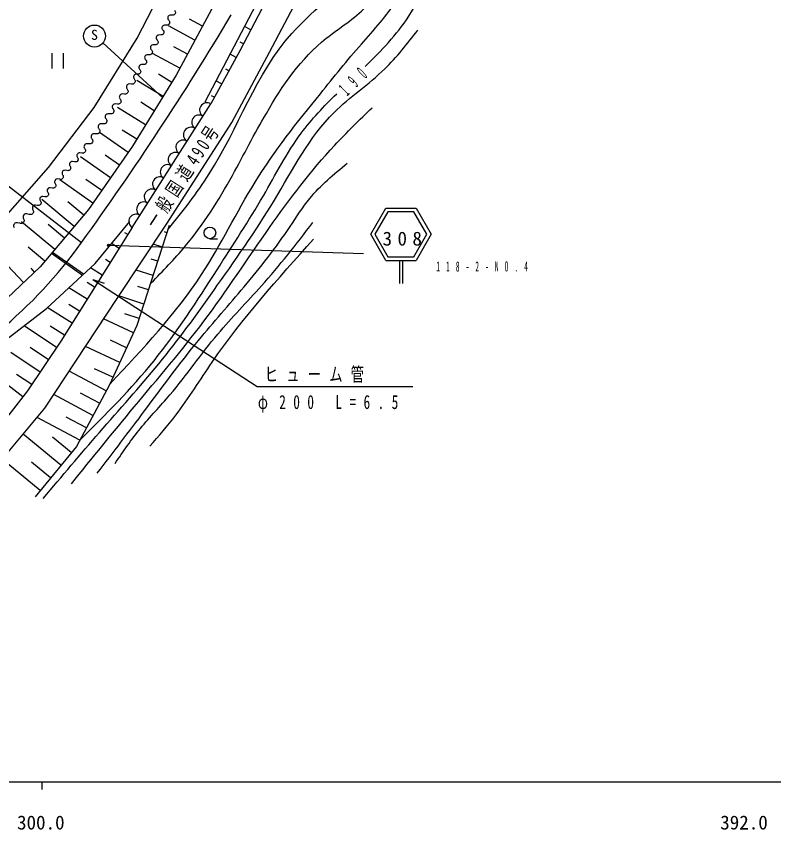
# Model space of a CAD drawing. Units: millimetres, scale not verified. Extents: x 40000 to 680000, y 20000 to 380000.
# Drawn here: x 364630 to 463893, y 198715 to 305384 of the extents above; entities that cross this region are included whole.
import ezdxf
from ezdxf.enums import TextEntityAlignment as Align

# ---------------------------------------------------------------- set-up
doc = ezdxf.new("R2010")
doc.units = ezdxf.units.MM
doc.header["$LTSCALE"] = 1000
doc.layers.add('M-BGD', color=7, linetype='Continuous', lineweight=25)
doc.layers.add('M-TTL-BAND', color=7, linetype='Continuous', lineweight=25)
doc.styles.add('ＭＳ ゴシック', font='')
doc.styles.get('ＭＳ ゴシック').set_extended_font_data('MS Gothic')

msp = doc.modelspace()

# ---------------------------------------------------------------- linework, layer by layer
at = {"layer": 'M-BGD'}
for p, q in [((389366, 294175), (399405, 313341)), ((388040, 302252), (384575, 304109)), ((389027, 304094), (387327, 305005)), ((395360, 303609), (394532, 304038)), ((375952, 301899), (383824, 294688)), ((394406, 301769), (393988, 301986)), ((387053, 300410), (385288, 301356)), ((369310, 300542), (369310, 298542)), ((370830, 298542), (370830, 300542)), ((386065, 298568), (382471, 300495)), ((393452, 299981), (392640, 300426)), ((385002, 296718), (383260, 297787)), ((392498, 298242), (392108, 298455)), ((383861, 294861), (380416, 296975)), ((391543, 296503), (390799, 296912)), ((390589, 294765), (390234, 294960)), ((349405, 294022), (373174, 275718)), ((381581, 291145), (377883, 293415)), ((379823, 277676), (390112, 293896)), ((382721, 293003), (380935, 294099)), ((380441, 289288), (378528, 290461)), ((379294, 287529), (375547, 290133)), ((378141, 285870), (376258, 287178)), ((376987, 284210), (373065, 286936)), ((374681, 280892), (370325, 283919)), ((375834, 282551), (373764, 283989)), ((372200, 277798), (367985, 281343)), ((373469, 279307), (371391, 281056)), ((374104, 280062), (367757, 272516)), ((413057, 280224), (417017, 280224)), ((369661, 274780), (365332, 278421)), ((370931, 276289), (368795, 278086)), ((379248, 276763), (378861, 277007)), ((384376, 276997), (384047, 277103)), ((376729, 275359), (410145, 274280)), ((378097, 274938), (377097, 275568)), ((383771, 275126), (382585, 275509)), ((390004, 276220), (391004, 276220)), ((368392, 273271), (366199, 275115)), ((369260, 274303), (373303, 271430)), ((369376, 274466), (373419, 271593)), ((365591, 270479), (362785, 273464)), ((376947, 273112), (376334, 273499)), ((383167, 273254), (382310, 273531)), ((413057, 273365), (417017, 273365)), ((414837, 273365), (414837, 270352)), ((415237, 273365), (415237, 270352)), ((367035, 271837), (366567, 272334)), ((375879, 271415), (374336, 272384)), ((382562, 271383), (380320, 272107)), ((374895, 269846), (373910, 270463)), ((374646, 270869), (376132, 270401)), ((381958, 269511), (380573, 269958)), ((373910, 268276), (371516, 269779)), ((381354, 267640), (378055, 268705)), ((371941, 265138), (368696, 267174)), ((372926, 266707), (371516, 267592)), ((379996, 263863), (376070, 265689)), ((380749, 265768), (378840, 266384)), ((369921, 261971), (365668, 264813)), ((370957, 263569), (369052, 264764)), ((379093, 261923), (376988, 262903)), ((368834, 260345), (366436, 261948)), ((378191, 259984), (373694, 262076)), ((367747, 258719), (363896, 261293)), ((365477, 255463), (361584, 258516)), ((366660, 257092), (364674, 258420)), ((376406, 256266), (371570, 258845)), ((377289, 258044), (374898, 259157)), ((374681, 253030), (369547, 255768)), ((375543, 254648), (373051, 255977)), ((373818, 251412), (371177, 252821)), ((372955, 249794), (367362, 252777)), ((370485, 246512), (365533, 250592)), ((371844, 248161), (369374, 250196)), ((367768, 243214), (362791, 247315)), ((369127, 244863), (366644, 246908))]:
    msp.add_line(p, q, dxfattribs=at)
for points in [[(411167, 342570), (409757, 338463), (407890, 335393), (399593, 324774), (390508, 306857), (385572, 297647), (379870, 288359), (374104, 280062)], [(355067, 239313), (361787, 246116), (368383, 253998), (377842, 268385), (384410, 278249), (392872, 291474), (397809, 300684), (406617, 317435), (408152, 320920), (410848, 329913), (414624, 341238)], [(352694, 278514), (360451, 277560), (362235, 278058), (368831, 285566), (374846, 293407), (380460, 302492), (387927, 317003), (391163, 322346)], [(399985, 313038), (396791, 306367), (393929, 300850), (390112, 293896)], [(385358, 306165), (385421, 306094), (385468, 305997), (385490, 305915), (385485, 305848), (385466, 305755), (385405, 305651), (385334, 305589), (385278, 305552), (385196, 305531), (385088, 305524), (384805, 305516), (384682, 305483), (384626, 305447), (384554, 305384), (384509, 305306), (384474, 305187), (384481, 305080), (384502, 304997), (384539, 304941), (384602, 304870)], [(384602, 304870), (384664, 304799), (384712, 304702), (384733, 304619), (384729, 304553), (384710, 304460), (384649, 304356), (384578, 304293), (384522, 304257), (384440, 304235), (384332, 304229), (384049, 304220), (383926, 304188), (383869, 304151), (383798, 304089), (383753, 304011), (383718, 303892), (383725, 303784), (383746, 303702), (383783, 303646), (383845, 303575)], [(383845, 303575), (383908, 303503), (383955, 303406), (383977, 303324), (383973, 303257), (383953, 303164), (383893, 303061), (383821, 302998), (383765, 302961), (383683, 302940), (383575, 302933), (383292, 302925), (383169, 302893), (383113, 302856), (383042, 302793), (382996, 302716), (382962, 302597), (382968, 302489), (382990, 302407), (383026, 302351), (383089, 302279)], [(383089, 302279), (383152, 302208), (383199, 302111), (383221, 302029), (383216, 301962), (383197, 301869), (383136, 301765), (383065, 301703), (383009, 301666), (382927, 301644), (382819, 301638), (382536, 301630), (382413, 301597), (382357, 301561), (382285, 301498), (382240, 301420), (382205, 301301), (382212, 301193), (382233, 301111), (382270, 301055), (382333, 300984)], [(382333, 300984), (382395, 300913), (382443, 300815), (382464, 300733), (382460, 300666), (382441, 300574), (382380, 300470), (382309, 300407), (382253, 300371), (382171, 300349), (382063, 300343), (381780, 300334), (381657, 300302), (381600, 300265), (381529, 300203), (381484, 300125), (381449, 300006), (381456, 299898), (381477, 299816), (381514, 299760), (381576, 299689)], [(381576, 299689), (381639, 299617), (381686, 299520), (381708, 299438), (381704, 299371), (381684, 299278), (381624, 299175), (381552, 299112), (381496, 299075), (381414, 299054), (381306, 299047), (381023, 299039), (380900, 299006), (380844, 298970), (380773, 298907), (380727, 298829), (380693, 298711), (380699, 298603), (380721, 298521), (380757, 298465), (380820, 298393)], [(380820, 298393), (380878, 298327), (380923, 298236), (380943, 298159), (380939, 298097), (380921, 298010), (380864, 297914), (380798, 297855), (380745, 297821), (380669, 297801), (380568, 297795), (380304, 297787), (380189, 297757), (380137, 297722), (380070, 297664), (380028, 297591), (379995, 297481), (380001, 297380), (380021, 297303), (380056, 297251), (380114, 297184)], [(380091, 297145), (380151, 297063), (380192, 296955), (380207, 296866), (380196, 296795), (380167, 296698), (380093, 296594), (380011, 296534), (379948, 296501), (379859, 296485), (379744, 296489), (379442, 296506), (379308, 296483), (379245, 296450), (379164, 296390), (379108, 296312), (379060, 296189), (379057, 296073), (379072, 295984), (379106, 295921), (379166, 295839)], [(379166, 295839), (379225, 295758), (379267, 295650), (379282, 295561), (379271, 295490), (379241, 295393), (379167, 295289), (379086, 295229), (379023, 295195), (378933, 295180), (378818, 295184), (378517, 295201), (378383, 295178), (378320, 295145), (378238, 295085), (378183, 295006), (378135, 294884), (378131, 294768), (378147, 294679), (378180, 294616), (378240, 294534)], [(378240, 294534), (378300, 294453), (378341, 294345), (378356, 294256), (378345, 294185), (378316, 294088), (378242, 293984), (378160, 293924), (378097, 293890), (378008, 293875), (377893, 293878), (377591, 293896), (377457, 293873), (377394, 293839), (377313, 293780), (377257, 293701), (377209, 293578), (377206, 293463), (377221, 293374), (377255, 293311), (377315, 293229)], [(377315, 293229), (377374, 293147), (377416, 293040), (377431, 292950), (377420, 292880), (377390, 292783), (377316, 292679), (377235, 292619), (377172, 292585), (377082, 292570), (376967, 292573), (376666, 292591), (376532, 292568), (376469, 292534), (376387, 292474), (376332, 292396), (376284, 292273), (376280, 292158), (376296, 292069), (376329, 292006), (376389, 291924)], [(376389, 291924), (376449, 291842), (376490, 291735), (376505, 291645), (376494, 291575), (376465, 291478), (376391, 291373), (376309, 291314), (376246, 291280), (376157, 291265), (376042, 291268), (375740, 291286), (375606, 291263), (375543, 291229), (375462, 291169), (375406, 291091), (375358, 290968), (375355, 290853), (375370, 290763), (375404, 290700), (375464, 290619)], [(375464, 290619), (375523, 290537), (375565, 290429), (375580, 290340), (375569, 290269), (375539, 290173), (375465, 290068), (375384, 290008), (375321, 289975), (375231, 289960), (375116, 289963), (374815, 289980), (374681, 289958), (374618, 289924), (374536, 289864), (374481, 289786), (374433, 289663), (374429, 289548), (374445, 289458), (374478, 289395), (374538, 289314)], [(374538, 289314), (374598, 289232), (374639, 289124), (374654, 289035), (374643, 288964), (374614, 288867), (374540, 288763), (374458, 288703), (374395, 288670), (374306, 288654), (374191, 288658), (373889, 288675), (373755, 288652), (373692, 288619), (373611, 288559), (373555, 288481), (373507, 288358), (373504, 288242), (373519, 288153), (373553, 288090), (373613, 288008)], [(373619, 288018), (373669, 287937), (373698, 287833), (373705, 287748), (373689, 287683), (373654, 287595), (373576, 287504), (373495, 287455), (373433, 287428), (373349, 287421), (373241, 287434), (372961, 287475), (372834, 287465), (372773, 287439), (372692, 287389), (372633, 287321), (372578, 287210), (372566, 287103), (372573, 287018), (372599, 286956), (372648, 286875)], [(372648, 286875), (372697, 286794), (372727, 286690), (372734, 286605), (372718, 286540), (372683, 286452), (372605, 286361), (372524, 286312), (372462, 286285), (372377, 286278), (372270, 286291), (371990, 286332), (371863, 286322), (371801, 286296), (371720, 286246), (371662, 286178), (371607, 286067), (371595, 285959), (371601, 285875), (371628, 285813), (371677, 285732)], [(371677, 285732), (371726, 285651), (371756, 285547), (371763, 285462), (371747, 285397), (371711, 285309), (371634, 285218), (371552, 285169), (371491, 285142), (371406, 285135), (371299, 285148), (371019, 285189), (370892, 285179), (370830, 285152), (370749, 285103), (370691, 285035), (370636, 284924), (370623, 284816), (370630, 284732), (370656, 284670), (370706, 284589)], [(370706, 284589), (370755, 284508), (370784, 284404), (370791, 284319), (370775, 284254), (370740, 284166), (370662, 284075), (370581, 284025), (370519, 283999), (370435, 283992), (370327, 284005), (370047, 284046), (369921, 284036), (369859, 284009), (369778, 283960), (369719, 283892), (369665, 283781), (369652, 283673), (369659, 283589), (369685, 283527), (369734, 283446)], [(369734, 283446), (369783, 283365), (369813, 283261), (369820, 283176), (369804, 283111), (369769, 283023), (369691, 282932), (369610, 282882), (369548, 282856), (369464, 282849), (369356, 282862), (369076, 282903), (368949, 282893), (368887, 282866), (368806, 282817), (368748, 282749), (368693, 282638), (368681, 282530), (368688, 282446), (368714, 282384), (368763, 282303)], [(368763, 282303), (368812, 282222), (368842, 282118), (368849, 282033), (368833, 281968), (368797, 281880), (368720, 281789), (368639, 281739), (368577, 281713), (368492, 281706), (368385, 281719), (368105, 281760), (367978, 281750), (367916, 281723), (367835, 281674), (367777, 281606), (367722, 281495), (367709, 281387), (367716, 281303), (367743, 281241), (367792, 281160)], [(367792, 281160), (367841, 281079), (367871, 280975), (367877, 280890), (367861, 280825), (367826, 280737), (367748, 280645), (367667, 280596), (367605, 280570), (367521, 280563), (367413, 280576), (367133, 280617), (367007, 280607), (366945, 280580), (366864, 280531), (366805, 280462), (366751, 280352), (366738, 280244), (366745, 280160), (366771, 280098), (366820, 280017)], [(366816, 280012), (366861, 279914), (366882, 279793), (366879, 279697), (366853, 279626), (366802, 279531), (366704, 279438), (366606, 279392), (366533, 279370), (366437, 279373), (366318, 279401), (366007, 279482), (365863, 279486), (365790, 279464), (365693, 279419), (365619, 279348), (365543, 279230), (365516, 279111), (365513, 279015), (365535, 278942), (365580, 278844)], [(413057, 273365), (411077, 276795), (413057, 280224)], [(417017, 280224), (418997, 276795), (417017, 273365)], [(363449, 263095), (368590, 267076), (374975, 272974), (379491, 278493)], [(365580, 278844), (365626, 278747), (365646, 278626), (365643, 278530), (365617, 278459), (365566, 278364), (365468, 278270), (365370, 278225), (365297, 278203), (365201, 278206), (365082, 278233), (364771, 278314), (364627, 278319), (364554, 278297), (364457, 278251), (364383, 278181), (364307, 278063), (364280, 277944), (364277, 277848), (364299, 277775), (364344, 277677)], [(379823, 277676), (376372, 272200), (370464, 262784), (366117, 256279), (360998, 249751), (355622, 244043), (350245, 239032)], [(384678, 277933), (380447, 264832), (376838, 257075), (372523, 248985), (367089, 242389)], [(367757, 272516), (359093, 264369), (351003, 258610), (345577, 256082)], [(374646, 270869), (396185, 256821), (416579, 256821)]]:
    msp.add_lwpolyline(points, dxfattribs=at)
msp.add_lwpolyline([(416740, 273845), (418443, 276795), (416740, 279744), (413334, 279744), (411631, 276795), (413334, 273845)], close=True, dxfattribs=at)
for centre, radius in [((374878, 302792), 1440), ((390004, 276980), 760), ((376729, 275359), 150), ((376729, 275359), 90), ((376729, 275359), 30)]:
    msp.add_circle(centre, radius, dxfattribs=at)
for centre, radius, start, end in [((49077, 510155), 400000, 324.11978, 329.24078), ((389599, 293086), 950, 57.61099, 237.61099), ((388581, 291482), 950, 57.61099, 237.61099), ((387537, 289835), 1000, 57.61099, 237.61099), ((386492, 288189), 950, 57.61099, 237.61099), ((385474, 286584), 950, 57.61099, 237.61099), ((384457, 284980), 950, 57.61099, 237.61099), ((383439, 283375), 950, 57.61099, 237.61099), ((382394, 281729), 1000, 57.61099, 237.61099), ((381350, 280082), 950, 57.61099, 237.61099), ((380332, 278478), 950, 57.61099, 237.61099), ((324255, 310460), 60000, 294.31691, 324.61829)]:
    msp.add_arc(centre, radius, start, end, dxfattribs=at)
for points, knots in [([(382312, 270421), (383837, 271983), (385362, 273545), (386757, 275217), (389143, 278075), (391151, 281253), (392958, 284518), (394456, 287225), (395814, 289991), (397404, 292649), (399497, 296314), (401939, 299845), (405242, 302493), (406986, 303895), (408980, 305042), (410448, 306646), (412217, 308584), (413195, 311197), (414250, 313724), (416511, 318901), (419147, 323730), (420802, 329008), (421456, 331093), (421956, 333248), (422791, 335267), (423220, 336305), (423736, 337307), (424253, 338309)], [0, 0, 0, 0, 1, 1, 1, 2, 2, 2, 3, 3, 3, 4, 4, 4, 5, 5, 5, 6, 6, 6, 7, 7, 7, 8, 8, 8, 9, 9, 9, 9]), ([(384593, 277510), (386456, 279846), (388319, 282182), (389916, 284705), (393728, 290728), (396022, 297816), (400738, 303131), (403742, 306516), (407728, 309181), (410214, 312900), (411687, 315157), (412624, 317786), (413665, 320345), (415425, 324671), (417480, 328797), (418989, 333156), (419522, 334697), (419986, 336266), (420451, 337836)], [0, 0, 0, 0, 1, 1, 1, 2, 2, 2, 3, 3, 3, 4, 4, 4, 5, 5, 5, 6, 6, 6, 6]), ([(410353, 298805), (412467, 300862), (414484, 302976), (416062, 305377), (418854, 309623), (420276, 314768), (421992, 319718), (424121, 325860), (426702, 331702), (429284, 337543)], [0, 0, 0, 0, 1, 1, 1, 2, 2, 2, 3, 3, 3, 3]), ([(376930, 257206), (381231, 261773), (385532, 266340), (388922, 271538), (391460, 275431), (393487, 279677), (395941, 283646), (398464, 287727), (401438, 291515), (404482, 295228), (406235, 297430), (408004, 299609), (409863, 301738), (411501, 303614), (413191, 305457), (414543, 307529), (415754, 309386), (416694, 311426), (417526, 313496), (418334, 315505), (419042, 317542), (419749, 319579)], [0, 0, 0, 0, 1, 1, 1, 2, 2, 2, 3, 3, 3, 4, 4, 4, 5, 5, 5, 6, 6, 6, 7, 7, 7, 7]), ([(368159, 242162), (370599, 245061), (373039, 247961), (375529, 250819), (378136, 253811), (380798, 256757), (383309, 259827), (385839, 262921), (388216, 266141), (390504, 269421), (393262, 273286), (395959, 277174), (398457, 281254), (400857, 285280), (403025, 289530), (406295, 292777), (408342, 294809), (410820, 296448), (412905, 298468), (414502, 300015), (415868, 301786), (417234, 303557)], [0, 0, 0, 0, 1, 1, 1, 2, 2, 2, 3, 3, 3, 4, 4, 4, 5, 5, 5, 6, 6, 6, 7, 7, 7, 7]), ([(372955, 249794), (376328, 253163), (379702, 256531), (382681, 260223), (385709, 263976), (388330, 268064), (390945, 272134), (393014, 275352), (395079, 278559), (397022, 281856), (398602, 284633), (400070, 287488), (401964, 290040), (403342, 291891), (404950, 293579), (406622, 295217)], [0, 0, 0, 0, 1, 1, 1, 2, 2, 2, 3, 3, 3, 4, 4, 4, 5, 5, 5, 5]), ([(371847, 244051), (374579, 247437), (377311, 250823), (380094, 254171), (383180, 257883), (386328, 261548), (389220, 265402), (392216, 269396), (394937, 273593), (397819, 277686), (400462, 281440), (403240, 285108), (406359, 288462), (407939, 290161), (409606, 291780), (411273, 293398)], [0, 0, 0, 0, 1, 1, 1, 2, 2, 2, 3, 3, 3, 4, 4, 4, 5, 5, 5, 5]), ([(375239, 245455), (377315, 248178), (379390, 250901), (381440, 253645), (383763, 256754), (386054, 259891), (388518, 262887), (390468, 265258), (392526, 267541), (394484, 269906), (396614, 272442), (398662, 275043), (400509, 277803), (401345, 279053), (402140, 280334), (403083, 281489), (404499, 283221), (406248, 284665), (407997, 286110)], [0, 0, 0, 0, 1, 1, 1, 2, 2, 2, 3, 3, 3, 4, 4, 4, 5, 5, 5, 6, 6, 6, 6]), ([(377579, 246742), (378649, 248310), (379719, 249878), (380913, 251345), (382144, 252858), (383507, 254265), (384774, 255751), (386964, 258318), (388866, 261123), (391033, 263706), (392860, 265882), (394874, 267901), (396766, 270023), (399136, 272683), (401314, 275507), (403493, 278330)], [0, 0, 0, 0, 1, 1, 1, 2, 2, 2, 3, 3, 3, 4, 4, 4, 5, 5, 5, 5]), ([(382128, 249014), (383294, 250341), (384459, 251668), (385531, 253065), (387243, 255298), (388718, 257711), (390311, 260033), (394253, 265776), (398926, 270967), (403599, 276157)], [0, 0, 0, 0, 1, 1, 1, 2, 2, 2, 3, 3, 3, 3])]:
    msp.add_open_spline(points, degree=3, knots=knots, dxfattribs=at)
at = {"layer": 'M-TTL-BAND'}
for p, q in [((40000, 205000), (579000, 205000)), ((368000, 205000), (368000, 204000))]:
    msp.add_line(p, q, dxfattribs=at)

# ---------------------------------------------------------------- texts
at = {"layer": 'M-BGD', "style": 'ＭＳ ゴシック'}
msp.add_text('S', height=1320, dxfattribs=at).set_placement((374428, 301892), align=Align.BOTTOM_LEFT)
at = {"layer": 'M-BGD', "char_height": 1833, "attachment_point": 7, "style": 'ＭＳ ゴシック'}
for s, insert, rotation in [('\\T2.98;\\W0.4;190', (408017, 294838), 43.7), ('\\T1.4;\\W0.7;一般国道490号', (383146, 277324), 57.1), ('\\T1.57;308', (412627, 275285), 359.989), ('\\T1.61;\\W0.7;ヒューム管', (397185, 257321), 359.989)]:
    msp.add_mtext(s, dxfattribs=dict(at, insert=insert, rotation=rotation))
at = {"layer": 'M-BGD', "attachment_point": 7, "style": 'ＭＳ ゴシック'}
for s, insert, char_height in [('\\T2.64;\\W0.45;118-2-NO.4', (419673, 271896), 1320), ('\\T2.11;\\W0.7;φ200\\~L=6.5', (396289, 253388), 1833)]:
    msp.add_mtext(s, dxfattribs=dict(at, insert=insert, char_height=char_height))
at = {"layer": 'M-TTL-BAND', "style": 'ＭＳ ゴシック'}
for s, p in [('300.0', (367844, 198195)), ('392.0', (460000, 198195))]:
    msp.add_text(s, height=1833, dxfattribs=at).set_placement(p, align=Align.BOTTOM_CENTER)

doc.saveas('drawing.dxf')
